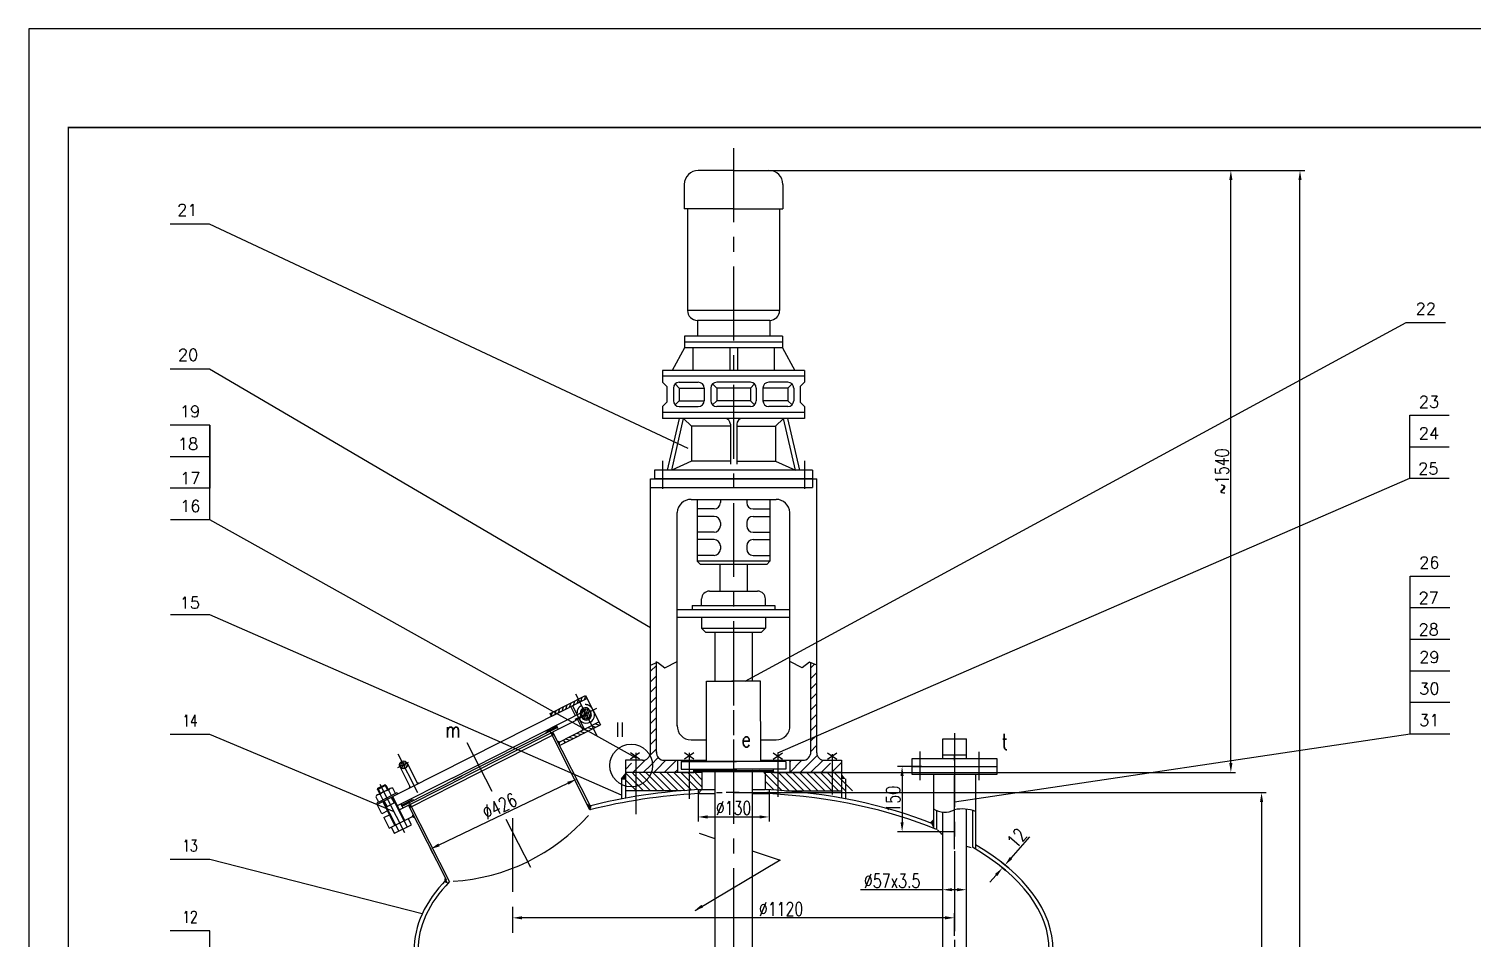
# Model space of a CAD drawing. Extents: x 6109 to 86747, y -17046 to 6992.
# Drawn here: x 35972 to 39632, y -3554 to -1245 of the extents above; entities that cross this region are included whole.
import ezdxf
from ezdxf.enums import TextEntityAlignment as Align

# ---------------------------------------------------------------- set-up
doc = ezdxf.new("R2010")
doc.units = 0
doc.header["$LTSCALE"] = 150
doc.header["$MEASUREMENT"] = 0
for name, pattern in [('CENTER', [2, 1.25, -0.25, 0.25, -0.25]), ('DASHED', [0.75, 0.5, -0.25]), ('HIDDEN', [9.525, 6.35, -3.175])]:
    doc.linetypes.add(name, pattern=pattern)
doc.layers.get('0').update_dxf_attribs({"linetype": 'CONTINUOUS'})
doc.layers.get('DEFPOINTS').update_dxf_attribs({"linetype": 'CONTINUOUS'})
for name, color, linetype in [('BZ', 7, 'CONTINUOUS'), ('HGJ', 1, 'CONTINUOUS'), ('HGJX', 2, 'CENTER'), ('HGJY', 7, 'CONTINUOUS'), ('JGHF', 5, 'CONTINUOUS'), ('K1', 4, 'CONTINUOUS'), ('TANK', 1, 'CONTINUOUS'), ('ZXX', 2, 'CENTER')]:
    doc.layers.add(name, color=color, linetype=linetype)
doc.styles.add('HZ', font='txt', dxfattribs={"width": 0.75, "bigfont": 'hztxt'})
doc.styles.add('HZFS', font='simplex.shx', dxfattribs={"width": 0.75, "bigfont": 'hzfs.shx'})
doc.styles.get("Standard").update_dxf_attribs({"font": 'txt', "width": 0.75, "bigfont": 'hztxt.shx'})
doc.dimstyles.get("Standard").update_dxf_attribs({"dimtxt": 0.18, "dimasz": 0.18, "dimexe": 0.18, "dimexo": 0.0625, "dimgap": 0.09, "dimtad": 0, "dimtih": 1, "dimtoh": 1, "dimdec": 4, "dimzin": 0, "dimdsep": 46, "dimtxsty": 'Standard', "dimcen": 0.09, "dimadec": 0, "dimazin": 0, "dimtfac": 1, "dimtdec": 4, "dimtofl": 0, "dimtmove": 0, "dimatfit": 3, "dimfxl": 1, "dimtolj": 1, "dimtzin": 0, "dimarcsym": 0})
pattern_1 = [(71.8669, (34297.263, -10914.7744), (-7.127521, 2.334191), [])]

# ---------------------------------------------------------------- blocks, each defined once
blk = doc.blocks.new('*D136')
at = {"color": 0, "linetype": 'ByBlock'}
for p, q in [((37852.7, 6274.7), (39202.9, 6274.7)), ((39190.9, 6250.7), (39190.9, 3826.8)), ((37852.7, 3802.8), (39202.9, 3802.8))]:
    blk.add_line(p, q, dxfattribs=at)
for points in [[(39186.9, 6250.7), (39194.9, 6250.7), (39190.9, 6274.7)], [(39186.9, 3826.8), (39194.9, 3826.8), (39190.9, 3802.8)]]:
    blk.add_solid(points, dxfattribs=at)
at = {"layer": 'DEFPOINTS', "color": 0, "linetype": 'ByBlock'}
for p in [(37852.6, 6274.7), (37852.7, 3802.8), (39190.9, 3802.8)]:
    blk.add_point(p, dxfattribs=at)
at = {"color": 0, "linetype": 'ByBlock', "insert": (39168.4, 5038.8), "char_height": 35, "attachment_point": 5, "rotation": 90, "style": 'HZFS'}
blk.add_mtext('\\A1;2480', dxfattribs=at)
blk = doc.blocks.new('*D135')
at = {"color": 0, "linetype": 'ByBlock'}
for p, q in [((37852.7, 7852.6), (39300.3, 7852.6)), ((39288.3, 3628), (39288.3, 7828.6)), ((37599.8, 3604), (39300.3, 3604))]:
    blk.add_line(p, q, dxfattribs=at)
for points in [[(39284.3, 7828.6), (39292.3, 7828.6), (39288.3, 7852.6)], [(39284.3, 3628), (39292.3, 3628), (39288.3, 3604)]]:
    blk.add_solid(points, dxfattribs=at)
at = {"layer": 'DEFPOINTS', "color": 0, "linetype": 'ByBlock'}
for p in [(37852.6, 7852.6), (39288.3, 7852.6), (37599.8, 3604)]:
    blk.add_point(p, dxfattribs=at)
at = {"color": 0, "linetype": 'ByBlock', "insert": (39265.8, 5728.3), "char_height": 35, "attachment_point": 5, "rotation": 90, "style": 'HZFS'}
blk.add_mtext('\\A1;~4300', dxfattribs=at)
blk = doc.blocks.new('*D161')
at = {"color": 0, "linetype": 'ByBlock'}
for p, q in [((38126.7, 7852.6), (39125.1, 7852.6)), ((39113.1, 6349.6), (39113.1, 7828.6)), ((38126.7, 6325.6), (39125.1, 6325.6))]:
    blk.add_line(p, q, dxfattribs=at)
for points in [[(39109.1, 7828.6), (39117.1, 7828.6), (39113.1, 7852.6)], [(39109.1, 6349.6), (39117.1, 6349.6), (39113.1, 6325.6)]]:
    blk.add_solid(points, dxfattribs=at)
at = {"layer": 'DEFPOINTS', "color": 0, "linetype": 'ByBlock'}
for p in [(38126.6, 7852.6), (39113.1, 7852.6), (38126.6, 6325.6)]:
    blk.add_point(p, dxfattribs=at)
at = {"color": 0, "linetype": 'ByBlock', "insert": (39090.6, 7089.1), "char_height": 35, "attachment_point": 5, "rotation": 90, "style": 'HZFS'}
blk.add_mtext('\\A1;~1540', dxfattribs=at)
blk = doc.blocks.new('*D153')
at = {"color": 0, "linetype": 'ByBlock'}
for p, q in [((37292.6, 5969.3), (37292.6, 5945.1)), ((38412.7, 5911.8), (38412.7, 5969.1)), ((38388.7, 5957.1), (37316.6, 5957.1))]:
    blk.add_line(p, q, dxfattribs=at)
for points in [[(37316.6, 5961.1), (37316.6, 5953.1), (37292.6, 5957.1)], [(38388.7, 5961.1), (38388.7, 5953.1), (38412.7, 5957.1)]]:
    blk.add_solid(points, dxfattribs=at)
at = {"layer": 'DEFPOINTS', "color": 0, "linetype": 'ByBlock'}
for p in [(37292.6, 5969.3), (37292.6, 5957.1), (38412.7, 5911.8)]:
    blk.add_point(p, dxfattribs=at)
at = {"color": 0, "linetype": 'ByBlock', "insert": (37973.1, 5979.6), "char_height": 35, "attachment_point": 5, "style": 'HZFS'}
blk.add_mtext('\\A1;∅1120', dxfattribs=at)
blk = doc.blocks.new('*D150')
at = {"color": 0, "linetype": 'ByBlock'}
for p, q in [((37762.6, 6272.1), (37762.6, 6201)), ((37942.6, 6272.1), (37942.6, 6201)), ((37786.6, 6213), (37918.6, 6213))]:
    blk.add_line(p, q, dxfattribs=at)
for points in [[(37786.6, 6217), (37786.6, 6209), (37762.6, 6213)], [(37918.6, 6217), (37918.6, 6209), (37942.6, 6213)]]:
    blk.add_solid(points, dxfattribs=at)
at = {"layer": 'DEFPOINTS', "color": 0, "linetype": 'ByBlock'}
for p in [(37762.6, 6272.2), (37942.6, 6272.2), (37942.6, 6213)]:
    blk.add_point(p, dxfattribs=at)
at = {"color": 0, "linetype": 'ByBlock', "insert": (37852.6, 6235.5), "char_height": 35, "attachment_point": 5, "style": 'HZFS'}
blk.add_mtext('\\A1;∅130', dxfattribs=at)
blk = doc.blocks.new('*D151')
at = {"color": 0, "linetype": 'ByBlock'}
for p, q in [((37106.1, 6142), (37432.7, 6298.4)), ((37446.6, 6325), (37459.5, 6297.9)), ((37076.7, 6147.9), (37089.6, 6120.9))]:
    blk.add_line(p, q, dxfattribs=at)
for points in [[(37431, 6302), (37434.4, 6294.8), (37454.4, 6308.8)], [(37104.4, 6145.7), (37107.8, 6138.4), (37084.5, 6131.7)]]:
    blk.add_solid(points, dxfattribs=at)
at = {"layer": 'DEFPOINTS', "color": 0, "linetype": 'ByBlock'}
for p in [(37446.5, 6325.1), (37454.4, 6308.8), (37076.6, 6148)]:
    blk.add_point(p, dxfattribs=at)
at = {"color": 0, "linetype": 'ByBlock', "insert": (37259.7, 6240.5), "char_height": 35, "attachment_point": 5, "rotation": 25.5802, "style": 'HZFS'}
blk.add_mtext('\\A1;∅426', dxfattribs=at)
blk = doc.blocks.new('*D149')
at = {"color": 0, "linetype": 'ByBlock'}
for p, q in [((38330.1, 6340.9), (38267.8, 6340.9)), ((38279.8, 6316.9), (38279.8, 6199.3)), ((38412.5, 6175.3), (38267.8, 6175.3))]:
    blk.add_line(p, q, dxfattribs=at)
for points in [[(38275.8, 6316.9), (38283.8, 6316.9), (38279.8, 6340.9)], [(38275.8, 6199.3), (38283.8, 6199.3), (38279.8, 6175.3)]]:
    blk.add_solid(points, dxfattribs=at)
at = {"layer": 'DEFPOINTS', "color": 0, "linetype": 'ByBlock'}
for p in [(38330.2, 6340.9), (38279.8, 6175.3), (38412.6, 6175.3)]:
    blk.add_point(p, dxfattribs=at)
at = {"color": 0, "linetype": 'ByBlock', "insert": (38257.3, 6258.1), "char_height": 35, "attachment_point": 5, "rotation": 90, "style": 'HZFS'}
blk.add_mtext('\\A1;150', dxfattribs=at)
blk = doc.blocks.new('*D155')
at = {"color": 0, "linetype": 'ByBlock'}
for p, q in [((38288, -3428.5), (38080, -3428.5)), ((38288, -3438), (38288, -3416.5)), ((38324, -3428.5), (38312, -3428.5)), ((38348, -3439.5), (38348, -3416.5))]:
    blk.add_line(p, q, dxfattribs=at)
for points in [[(38312, -3424.5), (38312, -3432.5), (38288, -3428.5)], [(38324, -3424.5), (38324, -3432.5), (38348, -3428.5)]]:
    blk.add_solid(points, dxfattribs=at)
at = {"layer": 'DEFPOINTS', "color": 0, "linetype": 'ByBlock'}
for p in [(38288, -3438.1), (38348, -3428.5), (38348, -3439.6)]:
    blk.add_point(p, dxfattribs=at)
at = {"color": 0, "linetype": 'ByBlock', "insert": (38160, -3406), "char_height": 35, "attachment_point": 5, "style": 'HZFS'}
blk.add_mtext('\\A1;∅57x3.5', dxfattribs=at)
blk = doc.blocks.new('*D157')
at = {"color": 0, "linetype": 'ByBlock'}
for p, q in [((38462.1, -3347.7), (38509.3, -3293.9)), ((38448.3, -3380.1), (38431, -3364.9)), ((38454.6, -3372.9), (38437.3, -3357.8)), ((38424.2, -3390.8), (38408.4, -3408.9))]:
    blk.add_line(p, q, dxfattribs=at)
for points in [[(38459.1, -3345), (38465.1, -3350.3), (38446.3, -3365.7)], [(38421.2, -3388.2), (38427.2, -3393.5), (38440.1, -3372.8)]]:
    blk.add_solid(points, dxfattribs=at)
at = {"layer": 'DEFPOINTS', "color": 0, "linetype": 'ByBlock'}
for p in [(38446.3, -3365.7), (38448.4, -3380.1), (38454.6, -3373)]:
    blk.add_point(p, dxfattribs=at)
at = {"color": 0, "linetype": 'ByBlock', "insert": (38476.7, -3296.9), "char_height": 35, "attachment_point": 5, "rotation": 48.7215, "style": 'HZFS'}
blk.add_mtext('\\A1;12', dxfattribs=at)

msp = doc.modelspace()

# ---------------------------------------------------------------- hatches: boundary and pattern name
h = msp.add_hatch()
h.set_pattern_fill('ANSI31', color=256, scale=60, angle=26.8669, style=0)
h.set_pattern_definition(pattern_1)
h.paths.add_polyline_path([(37368.22224, -2952.60855), (37364.60688, -2945.47208), (37293.15358, -2981.67052), (37296.76894, -2988.80699)])
h = msp.add_hatch()
h.set_pattern_fill('ANSI31', color=256, scale=60, angle=26.8669, style=0)
h.set_pattern_definition(pattern_1)
h.paths.add_polyline_path([(37364.60688, -2945.47208), (37368.22224, -2952.60855), (37386.67707, -2943.25928), (37383.06171, -2936.12281)])
h = msp.add_hatch()
h.set_pattern_fill('ANSI31', color=256, scale=40, angle=26.8669, style=0)
h.set_pattern_definition([(71.8669, (34297.2627, -10914.7744), (-4.7516805, 1.5561275), [])])
h.paths.add_polyline_path([(37383.36154, -2982.49252), (37394.6799, -2976.7586), (37393.21484, -2973.86666), (37393.21484, -2973.86666, 0.0058729723), (37393.07703, -2973.60238, 0.3365706315), (37377.41017, -2970.74491)])
h.paths.add_polyline_path([(37377.41017, -2970.74491, 0.2897373174), (37370.19695, -2982.83724, 0.04267206), (37370.44655, -2985.06704, 0.0058730227), (37370.57811, -2985.33449), (37372.04318, -2988.22643), (37383.36154, -2982.49252)])
h.paths.add_polyline_path([(37383.36154, -2982.49252), (37372.04318, -2988.22643), (37373.50824, -2991.11837, 0.0058730227), (37373.64605, -2991.38265, 0.3365706317), (37389.31291, -2994.24013)])
h.paths.add_polyline_path([(37396.52613, -2982.14779, 0.04267206), (37396.27653, -2979.91799, 0.0058730227), (37396.14497, -2979.65054), (37394.6799, -2976.7586), (37383.36154, -2982.49252), (37389.31291, -2994.24013, 0.2897373174)])
h = msp.add_hatch()
h.set_pattern_fill('ANSI37', color=256, scale=20, angle=26.8669, style=0)
h.set_pattern_definition([(161.8669, (45157.4984, -5412.949), (0.7780637, 2.3758402), []), (71.8669, (45157.4984, -5412.949), (2.3758402, -0.7780637), [])])
h.paths.add_polyline_path([(37291.62359, -3023.92271), (37292.97935, -3026.59889), (37311.52501, -3017.2036), (37310.16925, -3014.52742)])
h = msp.add_hatch()
h.set_pattern_fill('ANSI31', color=256, scale=60, angle=116.8669, style=0)
h.set_pattern_definition([(161.8669, (34297.263, -10914.7744), (-2.334191, -7.127521), [])])
h.paths.add_polyline_path([(37402.1162, -3019.51296), (37398.50084, -3012.37649), (37327.04754, -3048.57493), (37330.6629, -3055.7114)])
h.paths.add_polyline_path([(37420.57103, -3010.16369), (37416.95567, -3003.02722), (37398.50084, -3012.37649), (37402.1162, -3019.51296)])
h = msp.add_hatch()
h.set_pattern_fill('ANSI31', color=256, scale=40, angle=26.8669, style=0)
h.set_pattern_definition([(71.8669, (34208.057, -10959.9664), (-4.7516805, 1.5561275), [])])
h.paths.add_polyline_path([(36916.82187, -3102.81915), (36921.34107, -3111.73974), (36930.26166, -3107.22055, 0.4142135624)])
h.paths.add_polyline_path([(36921.34107, -3111.73974), (36916.82187, -3102.81915, 0.2826562232), (36911.34107, -3111.73974, 0.1177689461), (36912.42048, -3116.25893)])
h.paths.add_polyline_path([(36921.34107, -3111.73974), (36912.42048, -3116.25893, 0.4142135624), (36925.86026, -3120.66033)])
h.paths.add_polyline_path([(36921.34107, -3111.73974), (36925.86026, -3120.66033, 0.2826562232), (36931.34107, -3111.73974, 0.1177689461), (36930.26166, -3107.22055)])
for color, points in [(256, [(37483.95177, -3135.04067), (37473.95177, -3147.36269), (37483.95177, -3147.36269)]), (256, [(38031.95177, -3135.04067), (38041.95177, -3147.36269), (38031.95177, -3147.36269)]), (5, [(36936.5191, -3163.828), (36933.81381, -3172.68116), (36939.53565, -3169.78246)]), (5, [(36954.36027, -3154.78961), (36963.09866, -3157.84537), (36957.37682, -3160.74407)])]:
    msp.add_hatch(color=color).paths.add_polyline_path(points)
h = msp.add_hatch()
h.set_pattern_fill('ANSI37', color=256, scale=100, angle=90, style=0)
h.set_pattern_definition([(135, (27003.408, -11114.33), (-8.838835, -8.838835), []), (225, (27003.408, -11114.33), (8.838835, -8.838835), [])])
h.paths.add_polyline_path([(37662.95177, -3125.92042), (37656.95177, -3125.92042), (37656.95177, -3128.92042), (37710.45175, -3128.92042), (37710.45175, -3125.92042)])
h.paths.add_polyline_path([(37858.95177, -3128.92042), (37858.95177, -3125.92042), (37805.45173, -3125.92042), (37805.45173, -3128.92042)])
h = msp.add_hatch(color=5)
edge = h.paths.add_edge_path()
edge.add_line((37667.95177, -3174.76951), (37667.95177, -3184.7701))
edge.add_line((37667.95177, -3184.7701), (37677.95177, -3174.23538))
edge.add_ellipse((37757.95177, -3582.23079), major_axis=(-810, 0), ratio=0.5061728395, start_angle=275.66808301, end_angle=276.37937021)
h = msp.add_hatch(color=5)
edge = h.paths.add_edge_path()
edge.add_line((37847.95177, -3174.76951), (37847.95177, -3184.7701))
edge.add_line((37847.95177, -3184.7701), (37837.95177, -3174.23538))
edge.add_ellipse((37757.95177, -3582.23079), major_axis=(810, 0), ratio=0.5061728395, start_angle=83.62062979, end_angle=84.33191699, ccw=False)
h = msp.add_hatch()
h.set_pattern_fill('ANSI37', color=256, scale=20, angle=26.8669, style=0)
h.set_pattern_definition([(71.8669, (34208.057, -10959.9664), (-2.3758402, 0.7780637), []), (161.8669, (34208.057, -10959.9664), (-0.7780637, -2.3758402), [])])
h.paths.add_polyline_path([(36916.25448, -3214.08584), (36917.61023, -3216.76201), (36936.15589, -3207.36673), (36934.80014, -3204.69055)])

# ---------------------------------------------------------------- linework, layer by layer
for p, q in [((35971.86758, -1244.89701), (35971.86758, -9654.89701)), ((41911.86758, -1244.89701), (35971.86758, -1244.89701)), ((37547.16854, -2874.53803), (37562.29206, -2859.4145)), ((37547.16854, -2901.05453), (37562.29206, -2885.93101)), ((37953.61147, -2865.84266), (37962.92936, -2856.52477)), ((37953.61147, -2892.35917), (37968.73499, -2877.23564)), ((37547.16854, -2927.57103), (37562.29206, -2912.44751)), ((37953.61147, -2918.87567), (37968.73499, -2903.75215)), ((37547.16854, -2954.08754), (37562.29206, -2938.96401)), ((37953.61147, -2945.39218), (37968.73499, -2930.26865)), ((37953.61147, -2971.90868), (37968.73499, -2956.78516)), ((37547.16854, -2980.60404), (37562.29206, -2965.48052)), ((37547.16854, -3007.12055), (37562.29206, -2991.99702)), ((37953.61147, -2998.42519), (37968.73499, -2983.30166)), ((37298.39906, -3037.29702), (37299.69924, -3028.79958)), ((37547.16854, -3033.63705), (37562.29206, -3018.51353)), ((37952.07407, -3052.99559), (37968.73499, -3036.33467)), ((37953.61147, -3024.94169), (37968.73499, -3009.81817)), ((37545.55696, -3088.28164), (37562.79285, -3071.04575)), ((37547.16854, -3060.15356), (37562.29206, -3045.03003)), ((37953.51419, -3078.07198), (37967.70228, -3063.88389)), ((37483.95177, -3123.37033), (37499.57678, -3107.74532)), ((37507.95177, -3125.88683), (37535.05769, -3098.78091)), ((37535.05769, -3098.78091), (37535.14342, -3098.69518)), ((37548.82843, -3111.52668), (37567.0575, -3093.2976)), ((37562.59917, -3124.27244), (37586.53194, -3100.33966)), ((37582.04845, -3131.33966), (37613.04845, -3100.33966)), ((37900.45177, -3104.61789), (37904.73, -3100.33966)), ((37900.45177, -3131.1344), (37931.2465, -3100.33966)), ((37926.763, -3131.33966), (37970.19092, -3087.91175)), ((37953.27951, -3131.33966), (37984.68673, -3099.93244)), ((37979.79601, -3131.33966), (38003.39036, -3107.74532)), ((38007.95177, -3129.70042), (38031.95177, -3105.70042)), ((37473.95177, -3147.36269), (37485.34733, -3133.32105)), ((37473.95177, -3147.36269), (37483.95177, -3147.36269)), ((37529.35682, -3177.74735), (37483.95177, -3132.34229)), ((37507.95177, -3138.66462), (37500.62681, -3131.33966)), ((37502.49894, -3131.33966), (37507.95177, -3125.88683)), ((37547.03449, -3177.74735), (37507.95177, -3138.66462)), ((37564.71216, -3177.74735), (37518.30448, -3131.33966)), ((37529.01544, -3131.33966), (37548.82843, -3111.52668)), ((37582.38983, -3177.74735), (37535.98215, -3131.33966)), ((37600.0675, -3177.74735), (37553.65982, -3131.33966)), ((37555.53194, -3131.33966), (37562.59917, -3124.27244)), ((37617.74517, -3177.74735), (37571.33749, -3131.33966)), ((37635.42284, -3177.74735), (37589.01516, -3131.33966)), ((37651.15603, -3175.80287), (37606.69283, -3131.33966)), ((37608.56495, -3131.33966), (37615.45177, -3124.45285)), ((37625.45177, -3132.42093), (37624.3705, -3131.33966)), ((37670.77818, -3177.74735), (37624.3705, -3131.33966)), ((37677.95177, -3167.24326), (37642.04817, -3131.33966)), ((37677.95177, -3149.56559), (37659.72584, -3131.33966)), ((37881.50411, -3177.74735), (37835.09643, -3131.33966)), ((37899.18178, -3177.74735), (37853.69032, -3132.25589)), ((37918.26555, -3177.74735), (37871.85787, -3131.33966)), ((37935.94322, -3177.74735), (37890.45177, -3132.25589)), ((37953.62089, -3177.74735), (37907.21321, -3131.33966)), ((37971.29856, -3177.74735), (37924.89088, -3131.33966)), ((37988.97623, -3177.74735), (37942.56855, -3131.33966)), ((38006.6539, -3177.74735), (37960.24622, -3131.33966)), ((38024.33157, -3177.74735), (37977.92389, -3131.33966)), ((38007.95177, -3143.68987), (37995.60156, -3131.33966)), ((38006.31252, -3131.33966), (38007.95177, -3129.70042)), ((38042.00924, -3177.74735), (38007.95177, -3143.68987)), ((38059.68691, -3177.74735), (38013.27923, -3131.33966)), ((38031.95177, -3132.33453), (38030.9569, -3131.33966)), ((36856.23155, -3171.30452), (36862.81474, -3184.2993)), ((36874.12057, -3162.36058), (36880.65591, -3175.26091)), ((37511.67916, -3177.74735), (37483.95177, -3150.01996)), ((37510.94914, -3159.33966), (37507.95177, -3156.34229)), ((37635.42284, -3177.74735), (37634.67592, -3177.00042)), ((37667.95177, -3184.7701), (37677.95177, -3174.23538)), ((37860.16589, -3175.49291), (37837.95177, -3153.27878)), ((36872.63124, -3203.67642), (36879.65474, -3217.54034)), ((36890.47242, -3194.63803), (36897.49591, -3208.50195)), ((36941.5756, -3218.06486), (36933.9552, -3214.08662)), ((37670.94741, -3285.09599), (37710.45175, -3298.25451)), ((37805.45173, -3329.8981), (37876.37696, -3353.52262)), ((37876.37696, -3353.52262), (37660.24797, -3481.82251)), ((37197.95177, -3487.54023), (37197.95177, -3538.01261)), ((38317.95177, -3493.46738), (38317.95177, -3533.98872))]:
    msp.add_line(p, q)
at = {"color": 1}
for p, q in [((37757.95177, -1604.27716), (37668.16741, -1604.27716)), ((37757.95177, -1604.27716), (37847.73612, -1604.27716)), ((37633.16741, -1639.27716), (37633.16741, -1701.70549)), ((37882.73612, -1639.27716), (37882.73612, -1701.70549)), ((37757.95177, -1701.70549), (37633.16741, -1701.70549)), ((37641.16741, -1701.70549), (37641.16741, -1959.27716)), ((37757.95177, -1701.70549), (37882.73612, -1701.70549)), ((37874.73612, -1701.70549), (37874.73612, -1959.27716)), ((37874.73612, -1959.27716), (37641.16741, -1959.27716)), ((37849.73612, -1984.27716), (37666.16741, -1984.27716)), ((37666.20799, -1984.27716), (37666.20799, -2024.27716)), ((37849.69554, -1984.27716), (37849.69554, -2024.27716)), ((37882.21844, -2024.27716), (37633.68509, -2024.27716)), ((37633.68509, -2024.27716), (37633.68509, -2054.27716)), ((37882.21844, -2039.27716), (37633.68509, -2039.27716)), ((37882.21844, -2024.27716), (37882.21844, -2054.27716)), ((37633.68509, -2054.27716), (37602.30379, -2111.27716)), ((37882.21844, -2054.27716), (37633.68509, -2054.27716)), ((37654.98794, -2054.27716), (37654.98794, -2111.27716)), ((37748.12778, -2054.27716), (37748.12778, -2111.27716)), ((37767.77575, -2054.27716), (37767.77575, -2111.27716)), ((37860.91559, -2054.27716), (37860.91559, -2111.27716)), ((37882.21844, -2054.27716), (37913.59974, -2111.27716)), ((37937.95177, -2111.27716), (37577.95177, -2111.27716)), ((37577.95177, -2111.27716), (37577.95177, -2141.27716)), ((37937.95177, -2111.27716), (37937.95177, -2141.27716)), ((37937.95177, -2126.27716), (37577.95177, -2126.27716)), ((37577.95177, -2141.27716), (37588.8799, -2152.21139)), ((37588.8799, -2152.21139), (37588.8799, -2192.0996)), ((37605.35169, -2156.27716), (37605.35169, -2188.03383)), ((37620.35169, -2156.27716), (37609.74509, -2145.67056)), ((37620.35169, -2141.27716), (37668.58295, -2141.27716)), ((37620.35169, -2156.27716), (37683.58295, -2156.27716)), ((37620.35169, -2156.27716), (37620.35169, -2188.03383)), ((37683.58295, -2156.27716), (37683.58295, -2188.03383)), ((37700.34239, -2156.27716), (37700.34239, -2188.03383)), ((37715.34239, -2156.27716), (37704.73578, -2145.67056)), ((37800.56114, -2141.27716), (37715.34239, -2141.27716)), ((37800.56114, -2156.27716), (37715.34239, -2156.27716)), ((37715.34239, -2156.27716), (37715.34239, -2188.03383)), ((37800.56114, -2156.27716), (37811.16775, -2145.67056)), ((37800.56114, -2156.27716), (37800.56114, -2188.03383)), ((37815.56114, -2156.27716), (37815.56114, -2188.03383)), ((37895.55184, -2156.27716), (37832.32058, -2156.27716)), ((37832.32058, -2156.27716), (37832.32058, -2188.03383)), ((37895.55184, -2141.27716), (37847.32058, -2141.27716)), ((37895.55184, -2156.27716), (37906.15844, -2145.67056)), ((37895.55184, -2156.27716), (37895.55184, -2188.03383)), ((37910.55184, -2156.27716), (37910.55184, -2188.03383)), ((37937.95177, -2141.27716), (37927.02363, -2152.21139)), ((37927.02363, -2152.21139), (37927.02363, -2192.0996)), ((37577.95177, -2203.03383), (37588.8799, -2192.0996)), ((37620.35169, -2188.03383), (37609.74509, -2198.64043)), ((37620.35169, -2188.03383), (37683.58295, -2188.03383)), ((37715.34239, -2188.03383), (37704.73578, -2198.64043)), ((37800.56114, -2188.03383), (37715.34239, -2188.03383)), ((37800.56114, -2188.03383), (37811.16775, -2198.64043)), ((37895.55184, -2188.03383), (37832.32058, -2188.03383)), ((37895.55184, -2188.03383), (37906.15844, -2198.64043)), ((37937.95177, -2203.03383), (37927.02363, -2192.0996)), ((37577.95177, -2203.03383), (37577.95177, -2233.03383)), ((37937.95177, -2218.03383), (37577.95177, -2218.03383)), ((37620.35169, -2203.03383), (37668.58295, -2203.03383)), ((37800.56114, -2203.03383), (37715.34239, -2203.03383)), ((37895.55184, -2203.03383), (37847.32058, -2203.03383)), ((37937.95177, -2203.03383), (37937.95177, -2233.03383)), ((37937.95177, -2233.03383), (37577.95177, -2233.03383)), ((37590.27707, -2364.27716), (37620.5186, -2233.03383)), ((37601.22106, -2364.27716), (37631.46259, -2233.03383)), ((37651.58272, -2253.03383), (37631.46259, -2233.03383)), ((37749.95177, -2253.03383), (37651.58272, -2253.03383)), ((37651.58272, -2253.03383), (37651.58272, -2341.27716)), ((37749.95177, -2248.03383), (37749.95177, -2349.27716)), ((37765.95177, -2248.03383), (37765.95177, -2349.27716)), ((37765.95177, -2253.03383), (37864.32081, -2253.03383)), ((37864.32081, -2253.03383), (37884.44094, -2233.03383)), ((37864.32081, -2253.03383), (37864.32081, -2341.27716)), ((37914.68247, -2364.27716), (37884.44094, -2233.03383)), ((37925.62646, -2364.27716), (37895.38493, -2233.03383)), ((37651.58272, -2341.27716), (37601.22106, -2364.27716)), ((37749.95177, -2341.27716), (37651.58272, -2341.27716)), ((37765.95177, -2341.27716), (37864.32081, -2341.27716)), ((37864.32081, -2341.27716), (37914.68247, -2364.27716)), ((37957.95177, -2364.27716), (37557.95177, -2364.27716)), ((37557.95177, -2364.27716), (37557.95177, -2386.27716)), ((37957.95177, -2364.27716), (37957.95177, -2386.27716)), ((37547.16854, -2386.33966), (37968.73499, -2386.33966)), ((37547.16854, -2408.33966), (37957.95177, -2408.33966)), ((37957.95177, -2386.27716), (37557.95177, -2386.27716)), ((37557.95177, -2408.33966), (37589.71659, -2408.33966)), ((37957.95177, -2386.33966), (37957.95177, -2408.33966)), ((37650.13928, -2438.43079), (37865.76425, -2438.43079)), ((37665.95177, -2438.43079), (37665.95177, -2595.33216)), ((37724.53228, -2438.43079), (37724.53228, -2446.58324)), ((37791.37125, -2438.43079), (37791.37125, -2446.58324)), ((37849.95177, -2438.43079), (37849.95177, -2595.33216)), ((37708.53228, -2462.58324), (37665.95177, -2462.58324)), ((37708.53228, -2481.43031), (37665.95177, -2481.43031)), ((37807.37125, -2462.58324), (37849.95177, -2462.58324)), ((37807.37125, -2481.43031), (37849.95177, -2481.43031)), ((37708.53228, -2521.58276), (37665.95177, -2521.58276)), ((37724.53228, -2497.43031), (37724.53228, -2505.58276)), ((37791.37125, -2497.43031), (37791.37125, -2505.58276)), ((37807.37125, -2521.58276), (37849.95177, -2521.58276)), ((37708.53228, -2540.42983), (37665.95177, -2540.42983)), ((37724.53228, -2556.42983), (37724.53228, -2564.58228)), ((37791.37125, -2556.42983), (37791.37125, -2564.58228)), ((37807.37125, -2540.42983), (37849.95177, -2540.42983)), ((37708.53228, -2580.58228), (37665.95177, -2580.58228)), ((37849.95177, -2595.33216), (37665.95177, -2595.33216)), ((37673.95177, -2603.33216), (37665.95177, -2595.33216)), ((37807.37125, -2580.58228), (37849.95177, -2580.58228)), ((37841.95177, -2603.33216), (37849.95177, -2595.33216)), ((37841.95177, -2603.33216), (37673.95177, -2603.33216)), ((37723.45177, -2602.33966), (37723.45177, -2670.94594)), ((37792.45177, -2602.33966), (37792.45177, -2670.94594)), ((37697.03571, -2670.94594), (37818.86782, -2670.94594)), ((37653.39991, -2707.5109), (37862.50362, -2707.5109)), ((37653.39991, -2707.5109), (37653.39991, -2717.5109)), ((37677.03571, -2707.5109), (37677.03571, -2690.94594)), ((37838.86782, -2707.5109), (37838.86782, -2690.94594)), ((37862.50362, -2707.5109), (37862.50362, -2717.5109)), ((37615.19686, -2717.5109), (37900.70667, -2717.5109)), ((37615.19686, -2737.5109), (37900.70667, -2737.5109)), ((37677.03571, -2737.5109), (37677.03571, -2765.41994)), ((37838.86782, -2737.5109), (37838.86782, -2765.41994)), ((37677.03571, -2765.41994), (37838.86782, -2765.41994)), ((37677.03571, -2765.41994), (37687.03571, -2775.41994)), ((37687.03571, -2775.41994), (37828.86782, -2775.41994)), ((37805.45173, -2775.41994), (37805.21618, -2899.65763)), ((37838.86782, -2765.41994), (37828.86782, -2775.41994)), ((37689.00645, -2899.65763), (37757.47147, -2899.65763)), ((37689.242, -3102.92042), (37689.00645, -2899.65763)), ((37821.31566, -2899.65763), (37753.42336, -2899.65763)), ((37826.42598, -2899.65763), (37757.96096, -2899.65763)), ((37826.66153, -3102.92042), (37826.42598, -2899.65763)), ((37293.15358, -2981.67052), (37383.06171, -2936.12281)), ((37386.67707, -2943.25928), (37296.76894, -2988.80699)), ((37357.17224, -2987.35257), (37345.42233, -2964.15904)), ((37349.76741, -2961.95782), (37380.04601, -3021.72575)), ((37383.06171, -2936.12281), (37420.57103, -3010.16369)), ((37319.07041, -2977.509), (36854.79009, -3212.71486)), ((37044.95172, -3145.52445), (37379.47371, -2976.05459)), ((37384.44482, -2985.86723), (37049.92284, -3155.3371)), ((37296.76894, -2988.80699), (37293.15358, -2981.67052)), ((37362.14335, -2997.16522), (37375.70094, -3023.92698)), ((37370.57811, -2985.33449), (37373.50824, -2991.11837)), ((37393.21484, -2973.86666), (37396.14497, -2979.65054)), ((37311.52501, -3017.2036), (37047.66324, -3150.87681)), ((37302.85937, -3035.03742), (37048.16079, -3164.06852)), ((37281.82737, -3032.2485), (37284.01265, -3027.77843)), ((37310.16925, -3014.52742), (37284.01265, -3027.77843)), ((37295.23895, -3031.05918), (37291.62359, -3023.92271)), ((37394.0088, -3226.02423), (37295.239, -3031.05925)), ((37394.96472, -3216.84722), (37299.6993, -3028.79965)), ((37308.81349, -3011.85125), (37310.16925, -3014.52742)), ((37310.16925, -3014.52742), (37313.78461, -3021.66389)), ((37416.95567, -3003.02722), (37313.25682, -3055.56134)), ((37316.87219, -3062.6978), (37420.57103, -3010.16369)), ((37327.04754, -3048.57493), (37330.6629, -3055.7114)), ((37650.19686, -3048.63554), (37689.242, -3048.63554)), ((37826.66153, -3048.63554), (37865.70667, -3048.63554)), ((36930.26166, -3107.22055), (36957.37682, -3160.74407)), ((37483.95177, -3100.33966), (37483.95177, -3121.33966)), ((37527.20144, -3100.33966), (37483.95177, -3100.33966)), ((37582.29206, -3100.33966), (37689.242, -3100.33966)), ((37615.45177, -3100.33966), (37615.45177, -3131.33966)), ((37625.45177, -3102.92042), (37765.69242, -3102.92042)), ((37625.45177, -3102.92042), (37765.69242, -3102.92042)), ((37757.95177, -3102.92042), (37625.45177, -3102.92042)), ((37625.45177, -3102.92042), (37625.45177, -3122.92042)), ((37890.45177, -3102.92042), (37758.18208, -3102.92042)), ((37890.45177, -3102.92042), (37758.18208, -3102.92042)), ((37826.66153, -3100.33966), (37933.61147, -3100.33966)), ((37890.45177, -3102.92042), (37890.45177, -3122.92042)), ((37900.45177, -3100.33966), (37900.45177, -3131.33966)), ((37900.45177, -3100.33966), (37900.45177, -3131.33966)), ((37988.70209, -3100.33966), (38031.95177, -3100.33966)), ((38031.95177, -3100.33966), (38031.95177, -3121.33966)), ((38031.95177, -3100.33966), (38031.95177, -3121.33966)), ((37044.72281, -3145.64041), (36904.00644, -3216.92772)), ((36912.42048, -3116.25893), (36939.53565, -3169.78246)), ((36917.61023, -3216.76201), (37069.96471, -3139.57881)), ((37483.95177, -3121.33966), (37483.95177, -3131.33966)), ((37625.45177, -3131.33966), (37483.95177, -3131.33966)), ((37677.95177, -3131.33966), (37542.95177, -3131.33966)), ((37625.45177, -3122.92042), (37765.92274, -3122.92042)), ((37625.45177, -3131.33966), (37656.95177, -3131.33966)), ((37656.95177, -3125.92042), (37656.95177, -3122.92042)), ((37757.95177, -3125.92042), (37656.95177, -3125.92042)), ((37656.95177, -3128.92042), (37656.95177, -3125.92042)), ((37656.95177, -3128.92042), (37858.95177, -3128.92042)), ((37656.95177, -3128.92042), (37858.95177, -3128.92042)), ((37662.95177, -3125.92042), (37858.95177, -3125.92042)), ((37710.45175, -3125.92042), (37710.45175, -3209.81048)), ((37890.45177, -3122.92042), (37757.95177, -3122.92042)), ((37757.95177, -3125.92042), (37858.95177, -3125.92042)), ((37805.45173, -3125.92042), (37805.45173, -4120.93562)), ((37805.45173, -3125.92042), (37805.45173, -3203.1651)), ((38031.95177, -3131.33966), (37837.95177, -3131.33966)), ((37858.95177, -3125.92042), (37858.95177, -3122.92042)), ((37858.95177, -3128.92042), (37858.95177, -3125.92042)), ((37858.95177, -3131.33966), (37890.45177, -3131.33966)), ((37890.45177, -3131.33966), (38031.95177, -3131.33966)), ((38031.95177, -3121.33966), (38031.95177, -3131.33966)), ((36855.3352, -3173.96076), (36876.74461, -3163.11469)), ((36855.3352, -3173.96076), (36856.24777, -3171.25644)), ((36855.3352, -3173.96076), (36861.03062, -3185.20314)), ((36855.67827, -3187.91465), (36887.79238, -3171.64555)), ((36856.24777, -3171.25644), (36873.93152, -3162.29781)), ((36858.17448, -3206.11871), (36905.45359, -3182.16698)), ((36876.81459, -3163.25511), (36873.93152, -3162.29781)), ((36876.74461, -3163.11469), (36882.44003, -3174.35707)), ((36883.37048, -3176.19371), (36890.28859, -3189.84961)), ((36900.9933, -3184.42658), (36894.15536, -3170.92894)), ((36905.45359, -3182.16698), (36907.42153, -3186.05156)), ((36908.97755, -3226.74036), (37049.92284, -3155.33709)), ((36937.11532, -3220.32446), (37050.98263, -3162.63896)), ((37677.95177, -3174.45473), (37710.45175, -3174.45473)), ((37805.45173, -3174.45473), (37837.95177, -3174.45473)), ((36851.33654, -3192.62107), (36858.17448, -3206.11871)), ((36858.17448, -3206.11871), (36853.71419, -3208.37831)), ((36853.71419, -3208.37831), (36855.68212, -3212.26289)), ((36866.53997, -3235.90833), (36854.79007, -3212.71481)), ((36858.17448, -3206.11871), (36855.91488, -3201.65842)), ((36862.04124, -3187.19804), (36868.87918, -3200.69568)), ((36869.06301, -3205.4841), (36899.34161, -3265.25203)), ((36870.84712, -3204.58026), (36901.12573, -3264.34819)), ((36877.87062, -3218.44417), (36899.28003, -3207.59811)), ((36892.25653, -3193.73419), (36922.53514, -3253.50213)), ((36894.04065, -3192.83035), (36924.31925, -3252.59829)), ((36914.89872, -3211.40966), (36916.25448, -3214.08584)), ((36916.25448, -3214.08584), (36942.41107, -3200.83483)), ((36916.25448, -3214.08584), (36919.86983, -3221.22231)), ((37030.04996, -3403.77122), (36933.95521, -3214.08661)), ((36938.41549, -3211.82702), (36934.80014, -3204.69055)), ((37037.82642, -3408.05751), (36938.41551, -3211.82702)), ((36947.30787, -3201.71711), (36942.41107, -3200.83483)), ((37667.95177, -3184.7701), (37710.45175, -3184.7701)), ((37710.45175, -3209.81048), (37710.45175, -4120.93562)), ((37805.45173, -3184.7701), (37847.95177, -3184.7701)), ((37805.45173, -3203.1651), (37805.45173, -3261.31208)), ((36882.59703, -3227.77378), (36866.53997, -3235.90833)), ((36871.51108, -3245.72098), (36887.56814, -3237.58643)), ((36871.51108, -3245.72098), (36885.06867, -3272.48274)), ((36911.83043, -3258.92516), (36947.51278, -3240.84838)), ((36922.45496, -3253.34386), (36930.59359, -3269.40898)), ((36941.2983, -3263.98595), (36933.23984, -3248.07909)), ((36885.06867, -3272.48274), (36911.83043, -3258.92516)), ((36890.42102, -3269.77123), (36898.47948, -3285.67808)), ((36898.87863, -3285.47587), (36941.69745, -3263.78374)), ((36901.12573, -3264.34819), (36909.18418, -3280.25505)), ((37710.45175, -3261.31208), (37710.45175, -3277.92549))]:
    msp.add_line(p, q, dxfattribs=at)
at = {"color": 2}
for p, q in [((37577.95177, -2340.22137), (37577.95177, -2411.31828)), ((37937.95177, -2340.22137), (37937.95177, -2411.31828)), ((37577.95177, -2367.36477), (37577.95177, -2411.8895)), ((37937.95177, -2367.36477), (37937.95177, -2411.8895))]:
    msp.add_line(p, q, dxfattribs=at)
at = {"color": 7}
for p, q in [((37547.16854, -2858.83441), (37565.25703, -2851.63831)), ((37565.25703, -2851.63831), (37584.03915, -2865.38834)), ((37584.03915, -2865.38834), (37615.19686, -2849.84266)), ((37931.86438, -2865.38834), (37900.70667, -2849.84266)), ((37950.6465, -2851.63831), (37931.86438, -2865.38834)), ((37968.73499, -2858.83441), (37950.6465, -2851.63831))]:
    msp.add_line(p, q, dxfattribs=at)
at = {"color": 2, "linetype": 'CENTER'}
for p, q in [((37410.73696, -2968.62405), (37355.98612, -2996.36098)), ((37081.52812, -3054.71713), (37144.995, -3178.83953)), ((36933.60885, -3105.52485), (36905.95112, -3119.53633)), ((36957.49462, -3183.10444), (36907.78348, -3084.97798)), ((37645.45177, -3083.37358), (37645.45177, -3198.39573)), ((38007.95177, -3084.5538), (38007.95177, -3133.99907)), ((36924.50705, -3283.94796), (36862.54497, -3161.63896)), ((37181.02527, -3249.30405), (37243.47818, -3371.44343))]:
    msp.add_line(p, q, dxfattribs=at)
at = {"color": 0, "linetype": 'ByBlock'}
msp.add_line((37810.46636, -3128.92042), (37806.02886, -3128.92042), dxfattribs=at)
at = {"color": 1}
for centre, radius in [((37383.36154, -2982.49252), 13.1691), ((36921.34107, -3111.73974), 10)]:
    msp.add_circle(centre, radius, dxfattribs=at)
msp.add_circle((37498.30662, -3113.46816), 54.11082)
for centre, radius, start, end in [((37668.16741, -1639.27716), 35, 90, 180), ((37847.73612, -1639.27716), 35, 0, 90), ((37666.16741, -1959.27716), 25, 180, 270), ((37849.73612, -1959.27716), 25, 270, 0), ((37620.35169, -2156.27716), 15, 90, 180), ((37668.58295, -2156.27716), 15, 0, 90), ((37715.34239, -2156.27716), 15, 90, 180), ((37800.56114, -2156.27716), 15, 0, 90), ((37847.32058, -2156.27716), 15, 90, 180), ((37895.55184, -2156.27716), 15, 0, 90), ((37620.35169, -2188.03383), 15, 180, 270), ((37668.58295, -2188.03383), 15, 270, 0), ((37715.34239, -2188.03383), 15, 180, 270), ((37800.56114, -2188.03383), 15, 270, 0), ((37847.32058, -2188.03383), 15, 180, 270), ((37895.55184, -2188.03383), 15, 270, 0), ((37734.95177, -2248.03383), 15, 0, 90), ((37780.95177, -2248.03383), 15, 90, 180), ((37650.13928, -2473.43079), 35, 90, 176.71315403), ((37708.53228, -2446.58324), 16, 270, 0), ((37807.37125, -2446.58324), 16, 180, 270), ((37865.76425, -2473.43079), 35, 3.28684597, 90), ((37708.53228, -2497.43031), 16, 0, 90), ((37807.37125, -2497.43031), 16, 90, 180), ((37708.53228, -2505.58276), 16, 270, 0), ((37807.37125, -2505.58276), 16, 180, 270), ((37708.53228, -2556.42983), 16, 0, 90), ((37807.37125, -2556.42983), 16, 90, 180), ((37708.53228, -2564.58228), 16, 270, 0), ((37807.37125, -2564.58228), 16, 180, 270), ((37697.03571, -2690.94594), 20, 90, 180), ((37818.86782, -2690.94594), 20, 0, 90), ((37384.82661, -2985.38446), 20.68791, 206.8669, 26.8669), ((37384.82661, -2985.38446), 12.68791, 206.8669, 26.8669), ((37650.19686, -3013.63554), 35, 176.71315403, 270), ((37865.70667, -3013.63554), 35, 270, 3.28684597), ((37527.20144, -3080.33966), 20, 270, 356.71315403), ((37582.29206, -3080.33966), 20, 176.71315403, 270), ((37933.61147, -3080.33966), 20, 270, 3.28684597), ((37988.70209, -3080.33966), 20, 183.28684597, 270), ((36888.00442, -3211.89422), 36, 97.39567937, 136.33812063), ((36891.93521, -3179.82322), 9.16718, 75.98450789, 157.74929211), ((36859.8211, -3196.09232), 9.16718, 75.98450789, 157.74929211), ((37017.81873, -2910.27418), 497.47589, 273.42433135, 318.50290747)]:
    msp.add_arc(centre, radius, start, end, dxfattribs=at)
at = {"linetype": 'DASHED', "ltscale": 0.3}
msp.add_arc((37381.89647, -2979.60058), 20.68791, 26.8669, 206.8669, dxfattribs=at)
at = {"color": 1, "ltscale": 0.3}
msp.add_arc((37381.89647, -2979.60058), 12.68791, 26.8669, 206.8669, dxfattribs=at)
for points in [[(38264.03213, -3271.10663), (38264.03213, -3249.88881), (38256.69272, -3257.4844)], [(38380.4013, -3323.24351), (38372.09341, -3310.7428), (38372.09341, -3329.49337), (38381.0365, -3323.59429)], [(38381.0365, -3323.59429), (38372.09341, -3310.7428), (38372.09341, -3329.49337), (38380.73713, -3323.74881)], [(38372.09341, -3329.49337), (38380.73713, -3323.74881), (38372.09341, -3310.7428), (38372.09341, -3329.49337)]]:
    msp.add_solid(points)
at = {"color": 0, "linetype": 'ByBlock'}
msp.add_solid([(37676.48683, -3466.66909), (37680.5842, -3473.54016), (37657.92232, -3482.39675)], dxfattribs=at)
at = {"layer": 'BZ'}
for points in [[(37642.48333, -2309.73364), (36429.77302, -1740.58774), (36329.77302, -1740.58774)], [(37787.36951, -2899.65763), (39462.64098, -1989.73254), (39562.64098, -1989.73254)], [(37547.16854, -2764.39314), (36429.77302, -2107.96846), (36329.77302, -2107.96846)], [(39472.10054, -2304.96237), (39472.10054, -2224.96237), (39572.10054, -2224.96237)], [(36430.35677, -2250.26785), (36330.35677, -2250.26785)], [(36430.35677, -2330.26785), (36430.35677, -2250.26785), (36330.35677, -2250.26785)], [(36430.35677, -2250.26785), (36430.35677, -2330.26785), (36330.35677, -2330.26785)], [(39472.10054, -2384.96237), (39472.10054, -2304.96237), (39572.10054, -2304.96237)], [(36430.35677, -2410.26785), (36430.35677, -2330.26785), (36330.35677, -2330.26785)], [(36430.35677, -2330.26785), (36430.35677, -2410.26785), (36330.35677, -2410.26785)], [(36430.35677, -2490.26785), (36430.35677, -2410.26785), (36330.35677, -2410.26785)], [(37870.45177, -3081.33966), (39472.10054, -2384.96237), (39572.10054, -2384.96237)], [(37510.45177, -3093.83131), (36430.85947, -2490.26785), (36330.85947, -2490.26785)], [(39473.05114, -2712.91144), (39473.05114, -2632.91144), (39573.05114, -2632.91144)], [(37473.95177, -3188.9969), (36430.3886, -2731.19239), (36330.3886, -2731.19239)], [(39473.05114, -2792.91144), (39473.05114, -2712.91144), (39573.05114, -2712.91144)], [(39473.05114, -2872.91144), (39473.05114, -2792.91144), (39573.05114, -2792.91144)], [(39473.05114, -2952.91144), (39473.05114, -2872.91144), (39573.05114, -2872.91144)], [(39473.05114, -2952.91144), (39473.05114, -2872.91144), (39573.05114, -2872.91144)], [(39473.05114, -3032.91144), (39473.05114, -2952.91144), (39573.05114, -2952.91144)], [(36897.56399, -3230.76415), (36430.35677, -3034.77305), (36330.35677, -3034.77305)], [(38318.01427, -3205.98935), (39473.05114, -3032.91144), (39573.05114, -3032.91144)], [(36968.99862, -3489.49951), (36430.35677, -3351.81449), (36330.35677, -3351.81449)], [(36430.35677, -3612.65604), (36430.35677, -3532.65604), (36330.35677, -3532.65604)]]:
    msp.add_lwpolyline(points, dxfattribs=at)
at = {"layer": 'DEFPOINTS', "color": 0, "linetype": 'ByBlock'}
for p in [(37810.52886, -3128.92042), (37665.75677, -3463.49014), (37197.95177, -3487.60273), (37658.84142, -3483.77442), (38317.95177, -3493.52988)]:
    msp.add_point(p, dxfattribs=at)
at = {"layer": 'HGJ', "color": 1}
for p, q in [((38288.01427, -3045.98935), (38348.01427, -3045.98935)), ((38210.51427, -3135.98935), (38210.51427, -3095.98935)), ((38210.51427, -3095.98935), (38425.51427, -3095.98935)), ((38288.01427, -3085.98935), (38348.01427, -3085.98935)), ((38425.51427, -3095.98935), (38425.51427, -3135.98935)), ((38210.51427, -3115.98935), (38425.51427, -3115.98935)), ((38425.51427, -3135.98935), (38210.51427, -3135.98935))]:
    msp.add_line(p, q, dxfattribs=at)
at = {"layer": 'HGJ'}
for p, q in [((38264.51427, -3135.98935), (38264.51427, -3272.59959)), ((38371.51427, -3135.98935), (38371.51427, -3325.50082)), ((38272.51427, -3229.56735), (38272.51427, -3275.91493)), ((38363.51427, -3227.45814), (38363.51427, -3320.79555))]:
    msp.add_line(p, q, dxfattribs=at)
for start, end in [(226.2347859, 232.1552432), (254.67882315, 258.74098038)]:
    msp.add_arc((38393.40224, -3152.80243), 171.77479, start, end, dxfattribs=at)
at = {"layer": 'HGJX', "color": 7}
for p, q in [((38230.51427, -3150.98935), (38230.51427, -3078.00022)), ((38380.51427, -3150.98935), (38380.51427, -3078.97848))]:
    msp.add_line(p, q, dxfattribs=at)
at = {"layer": 'HGJX'}
for p, q in [((38318.01427, -3325.98935), (38318.01427, -3085.98935)), ((38380.51427, -3150.98935), (38380.51427, -3100.98935))]:
    msp.add_line(p, q, dxfattribs=at)
at = {"layer": 'HGJY'}
for centre, radius, start, end in [((38292.96024, -3179.22208), 52.70321, 237.33413421, 298.38406306), ((38336.84154, -3322.03171), 98.26288, 69.33785345, 101.04623862)]:
    msp.add_arc(centre, radius, start, end, dxfattribs=at)
at = {"layer": 'JGHF'}
for points in [[(37310.23575, -3049.69947), (37317.46646, -3063.97241), (37318.83721, -3052.51636)], [(37394.51374, -3227.65866), (37385.94548, -3209.58701), (37398.24777, -3216.86414)], [(36944.57356, -3234.94504), (36951.80428, -3249.21798), (36941.75667, -3243.5465)], [(37034.9431, -3412.8754), (37025.90471, -3395.03423), (37024.2546, -3409.47667)]]:
    msp.add_solid(points, dxfattribs=at)
at = {"layer": 'K1', "const_width": 4}
msp.add_lwpolyline([(36071.86758, -9554.89701), (36071.86758, -1494.89701), (41811.86758, -1494.89701), (41811.86758, -9554.89701)], close=True, dxfattribs=at)
at = {"layer": 'TANK'}
for p, q in [((37625.45177, -3177.74735), (37483.95177, -3177.74735)), ((37890.45177, -3177.74735), (38031.95177, -3177.74735))]:
    msp.add_line(p, q, dxfattribs=at)
for major_axis, ratio, start_param, end_param in [((-810, 0), 0.5061728395, -1.4717920761, -1.0984640466), ((-810, 0), 0.5061728395, 4.0368620067, 4.6135398089), ((800, 0), 0.5, 1.6836141742, 2.043176206), ((-800, 0), 0.5, 4.0138167664, 4.59972788), ((-800, 0), 0.5, 3.1415926536, 3.853870703), ((810, 0), 0.5061728395, 0, 0.7114630376), ((810, 0), 0.5061728395, 2.6888997223, 3.1415926536), ((800, 0), 0.5, 2.6911048234, 3.1415926536)]:
    msp.add_ellipse((37758.01427, -3582.21941), major_axis=major_axis, ratio=ratio, start_param=start_param, end_param=end_param, dxfattribs=at)
at = {"layer": 'TANK', "color": 7, "linetype": 'HIDDEN', "ltscale": 0.02}
for major_axis, start_param, end_param in [((-800, 0), -1.5707182018, -1.5169606985), ((800, 0), 1.5172691411, 1.5708744518)]:
    msp.add_ellipse((37758.01427, -3582.21941), major_axis=major_axis, ratio=0.5, start_param=start_param, end_param=end_param, dxfattribs=at)
at = {"layer": 'ZXX'}
for p, q in [((37757.95177, -1547.74259), (37757.95177, -3192.57345)), ((37757.95177, -2773.87573), (37758.00781, -3540.48668)), ((37357.62126, -2931.68292), (37411.99606, -3039.01514)), ((38318.01427, -3031.06114), (38318.01427, -4373.00348)), ((37510.45177, -3081.33966), (37510.45177, -3236.48506)), ((37645.45177, -3081.33966), (37645.45177, -3182.84472)), ((37870.45177, -3081.33966), (37870.45177, -3192.98338)), ((38007.95177, -3104.63647), (38007.95177, -3187.39957)), ((37197.95177, -3246.79661), (37197.95177, -3487.60273)), ((37758.00781, -3540.48668), (37758.00781, -5687.30716))]:
    msp.add_line(p, q, dxfattribs=at)
at = {"layer": 'ZXX', "color": 1, "linetype": 'Continuous'}
for p, q in [((37547.16854, -3081.48636), (37547.16854, -2386.33966)), ((37968.73499, -3081.48636), (37968.73499, -2386.33966)), ((37615.19686, -3013.63554), (37615.19686, -2471.42408)), ((37900.70667, -3013.63554), (37900.70667, -2471.42408)), ((37710.45177, -2775.41994), (37710.21621, -2899.65763)), ((37562.29206, -3080.33966), (37562.29206, -2849.46771)), ((37953.61147, -3080.33966), (37953.61147, -2852.81785)), ((37805.45177, -2866.93736), (37805.21621, -2899.65763)), ((37473.95177, -3147.36269), (37473.95177, -3196.40089)), ((37483.95177, -3131.33966), (37483.95177, -3196.40089)), ((37656.95177, -3128.92042), (37656.95177, -3131.33966)), ((37858.95177, -3128.92042), (37858.95177, -3131.33966)), ((38031.95177, -3131.33966), (38031.95177, -3196.40089)), ((38041.95177, -3147.36269), (38041.95177, -3196.40089))]:
    msp.add_line(p, q, dxfattribs=at)
at = {"layer": 'ZXX', "color": 1}
for p, q in [((38288.01427, -3095.98935), (38288.01427, -3045.98935)), ((38348.01427, -3095.98935), (38348.01427, -3045.98935)), ((37677.95177, -3128.92042), (37677.95177, -3174.45473)), ((37837.95177, -3128.92042), (37837.95177, -3174.45473)), ((37667.95177, -3174.76951), (37667.95177, -3184.7701)), ((37847.95177, -3174.76951), (37847.95177, -3184.7701))]:
    msp.add_line(p, q, dxfattribs=at)
at = {"layer": 'ZXX', "color": 1, "linetype": 'Continuous', "ltscale": 100}
for p, q in [((38288.01427, -4300.31286), (38288.01427, -3231.6927)), ((38348.01427, -4300.31286), (38348.01427, -3224.40607))]:
    msp.add_line(p, q, dxfattribs=at)

# ---------------------------------------------------------------- texts
at = {"color": 1, "text_generation_flag": 2}
for p in [(37496.37265, -3101.91199), (37633.91319, -3101.91199)]:
    msp.add_text('x', height=35, rotation=270, dxfattribs=at).set_placement(p)
at = {"color": 1}
for p in [(37881.99034, -3101.91199), (38019.53088, -3101.91199)]:
    msp.add_text('x', height=35, rotation=90, dxfattribs=at).set_placement(p)
at = {"layer": 'BZ', "style": 'HZFS'}
for s, p in [('21', (36373.53917, -1719.23346)), ('22', (39512.64098, -1969.73254)), ('20', (36375.43642, -2086.76487)), ('23', (39520.51616, -2205.79638)), ('19', (36380.35677, -2230.26785)), ('24', (39520.51616, -2285.79638)), ('18', (36375.39269, -2312.46545)), ('17', (36380.85947, -2399.69955)), ('25', (39518.93169, -2375.36004)), ('16', (36380.85947, -2470.26785)), ('26', (39521.46676, -2613.74546)), ('15', (36379.85147, -2715.41372)), ('27', (39519.88229, -2703.30912)), ('28', (39519.88229, -2783.30912)), ('29', (39521.46676, -2853.35218)), ('30', (39521.46676, -2933.35218)), ('31', (39521.46676, -3013.35218))]:
    msp.add_text(s, height=30, dxfattribs=at).set_placement(p, align=Align.CENTER)
at = {"layer": 'BZ', "style": 'HZFS', "width": 0.75}
for s, p in [('14', (36380.35677, -3014.77305)), ('13', (36380.35677, -3331.81449)), ('12', (36380.35677, -3512.65604))]:
    msp.add_text(s, height=30, dxfattribs=at).set_placement(p, align=Align.CENTER)
at = {"layer": 'HGJY', "style": 'HZ', "width": 0.75}
for s, p in [('m', (37046.64022, -3022.69192)), ('t', (38445.50858, -3053.47303)), ('e', (37789.98624, -3047.00111))]:
    msp.add_text(s, height=40, dxfattribs=at).set_placement(p, align=Align.MIDDLE)
at = {"layer": 'HGJY'}
msp.add_text('II', height=36, dxfattribs=at).set_placement((37469.59928, -3022.40441), align=Align.MIDDLE)

# ---------------------------------------------------------------- dimensions: what is measured, and where the dimension line sits
for base, p1, p2, text, picture, middle in [((39193.69477, -1604.27716), (37505.11548, -5852.91332), (37757.95177, -1604.27716), '~4300', '*D135', (39171.19477, -3728.59524)), ((39018.41555, -1604.27716), (38031.95177, -3131.33966), (38031.95177, -1604.27716), '~1540', '*D161', (38995.91555, -2367.80841)), ((38185.17955, -3281.60761), (38235.51427, -3115.98935), (38317.9312, -3281.60761), '150', '*D149', (38162.67955, -3198.79848)), ((39096.29368, -5654.09057), (37757.95177, -3182.21941), (37758.01427, -5654.09057), '2480', '*D136', (39073.79368, -4418.15499))]:
    dim = msp.add_linear_dim(base=base, p1=p1, p2=p2, angle=90, text=text, dimstyle='Standard', override={"dimtxt": 35, "dimasz": 24, "dimexe": 12, "dimgap": 5, "dimtad": 1, "dimtih": 0, "dimtoh": 0, "dimdec": 0, "dimtxsty": 'HZFS'})
    dim.commit()
    dim.dimension.update_dxf_attribs({"geometry": picture, "text_midpoint": middle, "insert": (-94.63842, -9456.92599)})
for p1, p2, distance, text, picture, middle, set_off in [((36982.00259, -3308.92892), (37351.90848, -3131.85708), -18.09063, '%%C426', '*D151', (37165.05168, -3216.41583), (-94.63842, -9456.92599)), ((38447.66177, -3380.5607), (38453.90006, -3373.45443), 11.05364, '12', '*D157', (38476.01903, -3297.39747), (-0.70087, -0.46694))]:
    dim = msp.add_aligned_dim(p1=p1, p2=p2, distance=distance, text=text, dimstyle='Standard', override={"dimtxt": 35, "dimasz": 24, "dimexe": 12, "dimgap": 5, "dimtad": 1, "dimtih": 0, "dimtoh": 0, "dimdec": 0, "dimtxsty": 'HZFS'})
    dim.commit()
    dim.dimension.update_dxf_attribs({"geometry": picture, "text_midpoint": middle, "insert": set_off})
dim = msp.add_linear_dim(base=(37847.95177, -3243.91073), p1=(37667.95177, -3184.7701), p2=(37847.95177, -3184.7701), text='%%C130', dimstyle='Standard', override={"dimtxt": 35, "dimasz": 24, "dimexe": 12, "dimgap": 5, "dimtad": 1, "dimtih": 0, "dimtoh": 0, "dimdec": 0, "dimtxsty": 'HZFS'})
dim.commit()
dim.dimension.update_dxf_attribs({"geometry": '*D150', "text_midpoint": (37757.95177, -3221.41073), "insert": (-94.63842, -9456.92599)})
dim = msp.add_linear_dim(base=(38348.01427, -3428.54942), p1=(38288.01427, -3438.0573), p2=(38348.01427, -3439.55422), text='%%c57x3.5', dimstyle='Standard', override={"dimtxt": 35, "dimasz": 24, "dimexe": 12, "dimgap": 5, "dimtad": 1, "dimtih": 0, "dimtoh": 0, "dimdec": 0, "dimtxsty": 'HZFS'})
dim.commit()
dim.dimension.update_dxf_attribs({"geometry": '*D155', "text_midpoint": (38160.01427, -3428.54942), "dimtype": 160})
dim = msp.add_linear_dim(base=(37197.95177, -3499.84153), p1=(38318.01427, -3545.16494), p2=(37197.95177, -3487.60273), text='%%C1120', dimstyle='Standard', override={"dimtxt": 35, "dimasz": 24, "dimexe": 12, "dimgap": 5, "dimtad": 1, "dimtih": 0, "dimtoh": 0, "dimdec": 0, "dimtxsty": 'HZFS'})
dim.commit()
dim.dimension.update_dxf_attribs({"geometry": '*D153', "text_midpoint": (37878.49653, -3499.84153), "dimtype": 160, "insert": (-94.63842, -9456.92599)})

doc.saveas('drawing.dxf')
